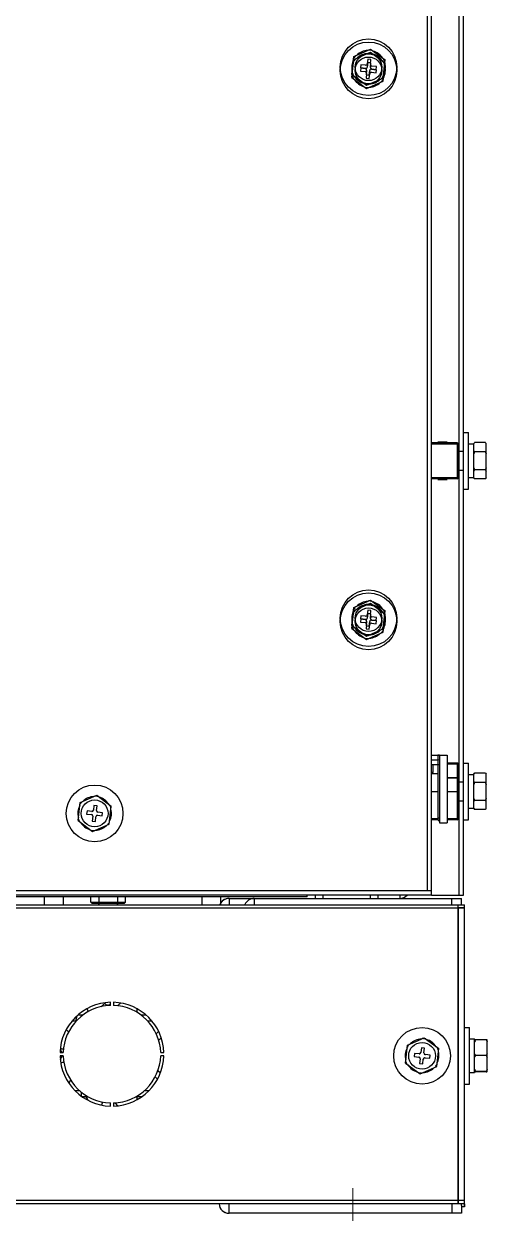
# Model space of a CAD drawing. Extents: x 59521 to 184406, y -1257 to 56672.
# Drawn here: x 90031 to 90178.2, y 13804.5 to 14182.3 of the extents above; entities that cross this region are included whole.
import ezdxf

# ---------------------------------------------------------------- set-up
doc = ezdxf.new("R2010")
doc.units = 0
doc.header["$MEASUREMENT"] = 0
doc.linetypes.add('CENTER', pattern=[50.799999713897705, 31.75, -6.349999904632568, 6.349999904632568, -6.349999904632568])
doc.layers.get('0').update_dxf_attribs({"linetype": 'CONTINUOUS'})
for name, color, linetype in [('2401-01144-S-M6-16HWM_0', 7, 'CONTINUOUS'), ('2403-00027_S-M6-0_0', 7, 'CONTINUOUS'), ('4212-73674_0', 7, 'CONTINUOUS'), ('4212-KH003_041_0', 7, 'CONTINUOUS'), ('4212-KH010_041_0', 7, 'CONTINUOUS'), ('4212-L0877_0', 7, 'CONTINUOUS'), ('4215-12269_10_0', 7, 'CONTINUOUS'), ('4215-12269_7_0', 7, 'CONTINUOUS'), ('4215-19365_1_0', 7, 'CONTINUOUS'), ('4215-19366_0', 7, 'CONTINUOUS'), ('4215-19371_3_0', 7, 'CONTINUOUS'), ('4215-19373_0', 7, 'CONTINUOUS'), ('4215-19374_0', 7, 'CONTINUOUS'), ('4215-19404_1_0', 7, 'CONTINUOUS'), ('4215-19407_1_0', 7, 'CONTINUOUS'), ('CORNER_FITTING-2_041_0', 7, 'CONTINUOUS')]:
    doc.layers.add(name, color=color, linetype=linetype)
doc.layers.add('3中心线层', color=1, linetype='CENTER', lineweight=18)

# ---------------------------------------------------------------- blocks, each defined once
blk = doc.blocks.new('A$C5A9F4CD4')
at = {"layer": '2401-01144-S-M6-16HWM_0', "color": 87, "linetype": 'Continuous'}
for p, q in [((706.408869983512, 361.6896192413869), (707.0535532287031, 367.4270155887871)), ((707.0535532287031, 367.4270155887871), (712.3446258397016, 369.7374016947879)), ((707.0535532287031, 366.427015588788), (712.3446258397016, 368.7374016946878)), ((711.4822255295003, 366.540202048388), (711.314731909195, 365.0495827517871)), ((712.4759717271954, 366.4285396347886), (711.4822255295003, 366.540202048388)), ((712.3446258397016, 369.7374016947879), (716.9910152053926, 366.3103914532867)), ((712.3446258397016, 368.7374016946878), (716.9910152055018, 365.3103914532876)), ((706.4088699835993, 360.6896192413888), (707.0535532287031, 366.427015588788)), ((709.2714083069877, 364.7760344800872), (709.1597458934993, 363.7822882823884)), ((709.1597458934993, 363.7822882823884), (710.6503651899984, 363.6147946620868)), ((709.2714083071041, 363.7760344800881), (709.1597458936012, 362.7822882823884)), ((709.1597458936012, 362.7822882823884), (710.6503651901003, 362.6147946620877)), ((710.7620276034868, 364.6085408597874), (709.2714083069877, 364.7760344800872)), ((710.7620276036032, 363.6085408597883), (709.2714083071041, 363.7760344800881)), ((711.0914070821018, 363.0620903564877), (710.9239134617092, 361.5714710599887)), ((711.4822255296021, 365.5402020482879), (711.3147319093041, 364.0495827517889)), ((712.4759717273046, 365.4285396347877), (711.4822255296021, 365.5402020482879)), ((711.9176596594043, 361.4598086463875), (712.0851532797096, 362.9504279428866)), ((712.3084781068028, 364.9379203382878), (712.4759717271954, 366.4285396347886)), ((712.3084781069047, 363.9379203382878), (712.4759717273046, 365.4285396347877)), ((712.6378575853887, 363.3914698349881), (714.1284768818878, 363.2239762146883)), ((714.2401392954052, 364.217722412387), (712.7495199989062, 364.3852160326869)), ((714.2401392954998, 363.2177224122879), (712.7495199990008, 363.3852160326887)), ((714.1284768818878, 363.2239762146883), (714.2401392954052, 364.217722412387)), ((714.1284768820042, 362.2239762146883), (714.2401392954998, 363.2177224122879)), ((716.3463319602015, 360.5729951059884), (716.9910152053926, 366.3103914532867)), ((716.3463319603034, 359.5729951059884), (716.9910152055018, 365.3103914532876)), ((706.408869983512, 361.6896192413869), (711.0552593492903, 358.2626089999876)), ((706.4088699835993, 360.6896192413888), (711.0552593493048, 357.2626089999885)), ((711.0914070822037, 362.0620903564886), (710.9239134618037, 360.5714710599887)), ((710.9239134617092, 361.5714710599887), (711.9176596594043, 361.4598086463875)), ((710.9239134618037, 360.5714710599887), (711.9176596595062, 360.4598086463884)), ((711.0552593492903, 358.2626089999876), (716.3463319602015, 360.5729951059884)), ((711.0552593493048, 357.2626089999885), (716.3463319603034, 359.5729951059884)), ((711.9176596595062, 360.4598086463884), (712.0851532798042, 361.9504279428884)), ((712.6378575854033, 362.3914698349881), (714.1284768820042, 362.2239762146883)), ((741.899942594493, 248.0000053473877), (743.4999425944989, 248.0000053473877)), ((741.899942594493, 230.0000053481881), (741.899942594493, 248.0000053465874)), ((741.8999425945003, 248.0000053473877), (743.4999425944989, 248.0000053473877)), ((743.4999425944989, 230.0000053481881), (743.4999425944989, 248.0000053465874)), ((743.4999425944989, 230.0000053481881), (743.4999425944989, 248.0000053464883)), ((740.1999425945105, 242.0000053473877), (741.899942594493, 242.0000053473877)), ((743.4999425944989, 244.3500053473881), (745.0999425945047, 244.3500053473881)), ((743.4999425944989, 244.3500053473881), (745.0999425945047, 244.3500053473881)), ((745.0999425945047, 244.4735080392866), (745.3707163401996, 244.7442817849887)), ((745.0999425945047, 244.4735080392884), (745.3707163403014, 244.7442817849878)), ((745.0999425945047, 233.5265026554871), (745.0999425945047, 244.4735080392866)), ((745.0999425945047, 233.5265026554889), (745.0999425945047, 244.4735080391883)), ((748.7999425944872, 244.7732803612862), (745.399942594493, 244.7732803612862)), ((748.7999425945018, 244.773280361188), (745.3999425945003, 244.773280361188)), ((748.7999425944872, 241.8422389057878), (745.399942594493, 241.8422389057878)), ((748.7999425945018, 241.8422389057878), (745.3999425945003, 241.8422389057878)), ((748.8291688486934, 244.7442817849887), (749.0999425945047, 244.4735080392866)), ((748.8291688488025, 244.7442817849878), (749.0999425945047, 244.4735080392884)), ((749.0999425945047, 233.5265026554871), (749.0999425945047, 244.4735080392866)), ((749.0999425945047, 233.5265026554889), (749.0999425945047, 244.4735080391883)), ((740.1999425945105, 236.0000053473877), (741.899942594493, 236.0000053473877)), ((748.7999425944872, 236.0689638919876), (745.399942594493, 236.0689638919876)), ((748.7999425945018, 236.0689638919876), (745.3999425945003, 236.0689638919876)), ((743.4999425944989, 233.6500053473874), (745.0999425945047, 233.6500053473874)), ((743.4999425944989, 233.6500053473883), (745.0999425945047, 233.6500053473883)), ((745.0999425945047, 233.5265026554871), (745.399942594493, 233.2267303334875)), ((745.0999425945047, 233.5265026554889), (745.3999425945003, 233.2267303334884)), ((748.7999425944872, 233.2267303334875), (745.399942594493, 233.2267303334875)), ((748.7999425945018, 233.2267303334884), (745.3999425945003, 233.2267303334884)), ((749.0999425945047, 233.5265026554871), (748.7999425944872, 233.2267303334875)), ((749.0999425945047, 233.5265026554889), (748.7999425945018, 233.2267303334884)), ((741.899942594493, 230.0000053473877), (743.4999425944989, 230.0000053473877)), ((741.8999425945003, 230.0000053473877), (743.4999425944989, 230.0000053473877)), ((707.0535532287031, 192.4270155887871), (712.3446258395852, 194.7374016946878)), ((707.0535532287031, 191.427015588788), (712.3446258397016, 193.7374016946878)), ((712.3446258395852, 194.7374016946878), (716.9910152053926, 191.3103914532867)), ((712.3446258397016, 193.7374016946878), (716.9910152055018, 190.3103914532876)), ((706.408869983512, 186.6896192413869), (707.0535532287031, 192.4270155887871)), ((706.4088699835993, 185.6896192413888), (707.0535532287031, 191.427015588788)), ((709.2714083069877, 189.7760344800872), (709.1597458934993, 188.7822882823884)), ((710.7620276034868, 189.6085408597874), (709.2714083069877, 189.7760344800872)), ((711.4822255295003, 191.540202048388), (711.314731909195, 190.0495827517871)), ((711.4822255296021, 190.5402020482879), (711.3147319093041, 189.0495827517889)), ((712.4759717271954, 191.4285396347886), (711.4822255295003, 191.540202048388)), ((712.4759717272027, 190.4285396347877), (711.4822255296021, 190.5402020482879)), ((712.3084781068028, 189.9379203382878), (712.4759717271954, 191.4285396347886)), ((712.3084781069047, 188.9379203382878), (712.4759717272027, 190.4285396347877)), ((714.2401392954052, 189.217722412387), (712.7495199989062, 189.3852160326869)), ((714.1284768818878, 188.2239762146883), (714.2401392954052, 189.217722412387)), ((716.3463319602015, 185.5729951059884), (716.9910152053926, 191.3103914532867)), ((716.3463319603034, 184.5729951059884), (716.9910152055018, 190.3103914532876)), ((706.408869983512, 186.6896192413869), (711.0552593492903, 183.2626089999876)), ((706.4088699835993, 185.6896192413888), (711.0552593493048, 182.2626089999885)), ((709.1597458934993, 188.7822882823884), (710.6503651899984, 188.6147946620868)), ((709.2714083071041, 188.7760344800881), (709.1597458936012, 187.7822882823884)), ((709.1597458936012, 187.7822882823884), (710.6503651901003, 187.6147946620877)), ((710.7620276036032, 188.6085408597883), (709.2714083071041, 188.7760344800881)), ((711.0914070821018, 188.0620903564877), (710.9239134617092, 186.5714710599887)), ((711.0914070822037, 187.0620903564886), (710.9239134618037, 185.5714710599887)), ((710.9239134617092, 186.5714710599887), (711.9176596594043, 186.4598086463875)), ((710.9239134618037, 185.5714710599887), (711.9176596595062, 185.4598086463884)), ((711.0552593492903, 183.2626089999876), (716.3463319602015, 185.5729951059884)), ((711.9176596594043, 186.4598086463875), (712.0851532797096, 187.9504279428866)), ((711.9176596595062, 185.4598086463884), (712.0851532798042, 186.9504279428884)), ((712.6378575853887, 188.3914698349881), (714.1284768818878, 188.2239762146883)), ((712.6378575854033, 187.3914698349881), (714.1284768820042, 187.2239762146883)), ((714.2401392954998, 188.2177224122879), (712.7495199990008, 188.3852160326887)), ((714.1284768820042, 187.2239762146883), (714.2401392954998, 188.2177224122879)), ((711.0552593493048, 182.2626089999885), (716.3463319603034, 184.5729951059884)), ((741.899942594493, 143.0000053473877), (743.4999425944989, 143.0000053473877)), ((741.899942594493, 125.0000053481881), (741.899942594493, 143.0000053465874)), ((741.8999425945003, 143.0000053473877), (743.4999425944989, 143.0000053473877)), ((743.4999425944989, 125.0000053481881), (743.4999425944989, 143.0000053465874)), ((743.4999425944989, 125.0000053481881), (743.4999425944989, 143.0000053464883)), ((740.1999425945105, 137.0000053473877), (741.8999425944057, 137.0000053473877)), ((743.4999425944989, 139.3500053473881), (745.0999425945047, 139.3500053473881)), ((743.4999425944989, 139.3500053473881), (745.0999425945047, 139.3500053473881)), ((745.0999425945047, 139.4735080392866), (745.3707163401996, 139.7442817849887)), ((745.0999425945047, 139.4735080392884), (745.3707163403014, 139.7442817849878)), ((745.0999425945047, 128.5265026554871), (745.0999425945047, 139.4735080392866)), ((745.0999425945047, 128.5265026554889), (745.0999425945047, 139.4735080391883)), ((748.7999425944872, 139.7732803612862), (745.399942594493, 139.7732803612862)), ((748.7999425945018, 139.773280361188), (745.3999425945003, 139.773280361188)), ((748.7999425944872, 136.8422389058878), (745.399942594493, 136.8422389058878)), ((748.7999425945018, 136.8422389057878), (745.3999425945003, 136.8422389057878)), ((748.8291688486934, 139.7442817849887), (749.0999425945047, 139.4735080392866)), ((748.8291688488025, 139.7442817849878), (749.0999425945047, 139.4735080392884)), ((749.0999425945047, 128.5265026554871), (749.0999425945047, 139.4735080392866)), ((749.0999425945047, 128.5265026554889), (749.0999425945047, 139.4735080391883)), ((620.0535532287031, 130.4270155887871), (625.3446258397016, 132.7374016947879)), ((620.0535532287031, 130.427015588788), (625.3446258397016, 132.7374016946878)), ((625.3446258397016, 132.7374016947879), (629.9910152053926, 129.3103914532867)), ((625.3446258397016, 132.7374016946878), (629.9910152055018, 129.3103914532876)), ((619.408869983512, 124.689619241487), (620.0535532287031, 130.4270155887871)), ((619.4088699835047, 124.6896192413888), (620.0535532287031, 130.427015588788)), ((624.4822255295003, 129.540202048388), (624.314731909195, 128.0495827517871)), ((624.4822255296021, 129.5402020482879), (624.3147319092022, 128.0495827517889)), ((625.4759717271954, 129.4285396347886), (624.4822255295003, 129.540202048388)), ((625.4759717273046, 129.4285396347877), (624.4822255296021, 129.5402020482879)), ((625.3084781068028, 127.9379203382878), (625.4759717271954, 129.4285396347886)), ((625.3084781069047, 127.9379203382878), (625.4759717273046, 129.4285396347877)), ((629.3463319602015, 123.5729951059884), (629.9910152053926, 129.3103914532867)), ((629.3463319603034, 123.5729951059884), (629.9910152055018, 129.3103914532876)), ((740.1999425945105, 131.0000053473877), (741.8999425944057, 131.0000053473877)), ((743.4999425944989, 128.6500053473874), (745.0999425945047, 128.6500053473874)), ((743.4999425944989, 128.6500053473883), (745.0999425945047, 128.6500053473883)), ((745.0999425945047, 128.5265026554871), (745.399942594493, 128.2267303334875)), ((745.0999425945047, 128.5265026554889), (745.3999425945003, 128.2267303334884)), ((748.7999425944872, 131.0689638919876), (745.399942594493, 131.0689638919876)), ((748.7999425945018, 131.0689638919876), (745.3999425945003, 131.0689638919876)), ((749.0999425945047, 128.5265026554871), (748.7999425944872, 128.2267303334875)), ((749.0999425945047, 128.5265026554889), (748.7999425945018, 128.2267303334884)), ((619.408869983512, 124.689619241487), (624.0552593492903, 121.2626089999876)), ((619.4088699835047, 124.6896192413888), (624.0552593493048, 121.2626089999885)), ((622.2714083069877, 127.7760344800872), (622.1597458934993, 126.7822882823884)), ((622.2714083071041, 127.7760344800881), (622.1597458936012, 126.7822882823884)), ((622.1597458934993, 126.7822882823884), (623.6503651899984, 126.6147946620868)), ((622.1597458936012, 126.7822882823884), (623.6503651901003, 126.6147946620877)), ((623.7620276034868, 127.6085408597874), (622.2714083069877, 127.7760344800872)), ((623.7620276036032, 127.6085408597883), (622.2714083071041, 127.7760344800881)), ((624.0914070821018, 126.0620903564877), (623.9239134617092, 124.5714710599887)), ((624.0914070822037, 126.0620903564886), (623.9239134618037, 124.5714710599887)), ((624.9176596594043, 124.4598086463875), (625.0851532797096, 125.9504279428866)), ((624.9176596595062, 124.4598086463884), (625.0851532798042, 125.9504279428884)), ((625.6378575853887, 126.3914698349881), (627.1284768818878, 126.2239762146883)), ((625.6378575854033, 126.3914698349881), (627.1284768820042, 126.2239762146883)), ((627.2401392954052, 127.217722412387), (625.7495199989062, 127.3852160326869)), ((627.2401392954998, 127.2177224122879), (625.7495199990008, 127.3852160326887)), ((627.1284768818878, 126.2239762146883), (627.2401392954052, 127.217722412387)), ((627.1284768820042, 126.2239762146883), (627.2401392954998, 127.2177224122879)), ((741.899942594493, 125.0000053473877), (743.4999425944989, 125.0000053473877)), ((741.8999425945003, 125.0000053473877), (743.4999425944989, 125.0000053473877)), ((748.7999425944872, 128.2267303334875), (745.399942594493, 128.2267303334875)), ((748.7999425945018, 128.2267303334884), (745.3999425945003, 128.2267303334884)), ((623.9239134617092, 124.5714710599887), (624.9176596594043, 124.4598086463875)), ((623.9239134618037, 124.5714710599887), (624.9176596595062, 124.4598086463884)), ((624.0552593492903, 121.2626089999876), (629.3463319602015, 123.5729951059884)), ((624.0552593493048, 121.2626089999885), (629.3463319603034, 123.5729951059884)), ((608.6999425945105, 100.5000053473877), (608.6999425945105, 98.00000534738774)), ((614.6999425945105, 100.5000053473877), (614.6999425945105, 98.00000534738774)), ((625.9999425944989, 100.5000053473877), (625.9999425944989, 98.00000534738774)), ((625.9999425944989, 98.00000534738774), (625.9999425944989, 98.50000534738774)), ((631.9999425944989, 100.5000053473877), (631.9999425944989, 98.00000534738774)), ((631.9999425944989, 98.00000534738774), (631.9999425944989, 98.50000534738774)), ((658.6999425945105, 100.5000053473877), (658.6999425945105, 98.00000534738774)), ((664.6999425945105, 100.5000053473877), (664.6999425945105, 98.00000534738774)), ((742.1999425945105, 59.00000534738774), (743.7999425944872, 59.00000534738774)), ((742.1999425945032, 59.00000534738774), (743.7999425945018, 59.00000534738774)), ((743.7999425944872, 41.00000534768787), (743.7999425944872, 59.00000534708761)), ((743.7999425945018, 41.00000534758874), (743.7999425945018, 59.00000534708761)), ((723.408869983512, 47.68961924148698), (724.0535532287031, 53.42701558878707)), ((723.4088699835047, 47.68961924138875), (724.053553228805, 53.42701558878798)), ((724.0535532287031, 53.42701558878707), (729.3446258397016, 55.73740169468783)), ((724.053553228805, 53.42701558878798), (729.3446258398035, 55.73740169468783)), ((729.3446258397016, 55.73740169468783), (733.9910152053926, 52.31039145328668)), ((729.3446258398035, 55.73740169468783), (733.9910152055018, 52.31039145328759)), ((743.7999425944872, 55.35000534738811), (745.399942594493, 55.35000534738811)), ((743.7999425945018, 55.35000534738811), (745.3999425945003, 55.35000534738811)), ((745.399942594493, 44.65000534978844), (745.399942594493, 55.35000534498886)), ((745.3999425945003, 44.65000534968749), (745.3999425945003, 55.35000534498795)), ((749.0999425945047, 55.05050561318694), (745.6999425945105, 55.05050561318694)), ((749.0999425945047, 55.05050561318785), (745.6999425945032, 55.05050561318785)), ((749.399942594493, 44.96122820698747), (749.399942594493, 55.03878248778801)), ((749.3999425945003, 44.96122820698747), (749.3999425945003, 55.03878248768797)), ((726.2714083069877, 50.77603448008722), (726.1597458934993, 49.78228828238844)), ((726.2714083071041, 50.77603448008813), (726.1597458936012, 49.78228828238844)), ((726.1597458934993, 49.78228828238844), (727.6503651899984, 49.61479466208675)), ((726.1597458936012, 49.78228828238844), (727.6503651901003, 49.61479466208766)), ((727.7620276034868, 50.60854085978735), (726.2714083069877, 50.77603448008722)), ((727.7620276036032, 50.60854085978826), (726.2714083071041, 50.77603448008813)), ((728.4822255295003, 52.54020204838798), (728.314731909195, 51.04958275178706)), ((728.4822255296021, 52.54020204828794), (728.3147319093041, 51.04958275178888)), ((729.4759717271954, 52.42853963478865), (728.4822255295003, 52.54020204838798)), ((729.4759717273046, 52.42853963478774), (728.4822255296021, 52.54020204828794)), ((729.3084781068028, 50.93792033828777), (729.4759717271954, 52.42853963478865)), ((729.3084781069047, 50.93792033828777), (729.4759717273046, 52.42853963478774)), ((729.6378575853887, 49.39146983498813), (731.1284768818878, 49.22397621468826)), ((729.6378575854033, 49.39146983498813), (731.1284768820042, 49.22397621468826)), ((731.2401392954052, 50.21772241238705), (729.7495199989062, 50.38521603268691)), ((731.2401392954998, 50.21772241228791), (729.7495199990008, 50.38521603268873)), ((731.1284768818878, 49.22397621468826), (731.2401392954052, 50.21772241238705)), ((731.1284768820042, 49.22397621468826), (731.2401392954998, 50.21772241228791)), ((733.3463319602015, 46.57299510598841), (733.9910152053926, 52.31039145328668)), ((733.3463319603034, 46.57299510598841), (733.9910152055018, 52.31039145328759)), ((749.0999425945047, 50.10258437198809), (745.6999425945105, 50.10258437198809)), ((749.0999425945047, 50.10258437198809), (745.6999425945032, 50.10258437198809)), ((723.408869983512, 47.68961924148698), (728.055259349203, 44.26260899998761)), ((723.4088699835047, 47.68961924138875), (728.0552593493048, 44.26260899998852)), ((728.0914070821018, 49.06209035648772), (727.9239134617092, 47.57147105998865)), ((728.0914070822037, 49.06209035648862), (727.9239134618037, 47.57147105998865)), ((727.9239134617092, 47.57147105998865), (728.9176596594043, 47.4598086463875)), ((727.9239134618037, 47.57147105998865), (728.9176596595062, 47.45980864638841)), ((728.055259349203, 44.26260899998761), (733.3463319602015, 46.57299510598841)), ((728.0552593493048, 44.26260899998852), (733.3463319603034, 46.57299510598841)), ((728.9176596594043, 47.4598086463875), (729.0851532797096, 48.95042794288656)), ((728.9176596595062, 47.45980864638841), (729.0851532798042, 48.95042794288838)), ((743.7999425944872, 44.65000534738738), (745.399942594493, 44.65000534738738)), ((743.7999425945018, 44.65000534738829), (745.3999425945003, 44.65000534738829)), ((749.0999425945047, 45.05208410618889), (745.6999425945105, 45.05208410618889)), ((749.0999425945047, 45.05208410618798), (745.6999425945032, 45.05208410618798)), ((749.0999425945047, 44.94950508158672), (745.6999425945105, 44.94950508158672)), ((749.0999425945047, 44.94950508158854), (745.6999425945032, 44.94950508158854)), ((742.1999425945105, 41.00000534738774), (743.7999425944872, 41.00000534738774)), ((742.1999425945032, 41.00000534738774), (743.7999425945018, 41.00000534738774))]:
    blk.add_line(p, q, dxfattribs=at)
for centre, radius in [((711.6999425945105, 364.0000053473877), 9), ((711.6999425945032, 363.0000053473877), 9), ((711.6999425945105, 364.0000053473877), 4.25), ((711.6999425945032, 363.0000053473877), 4.25), ((711.6999425945105, 189.0000053473877), 9), ((711.6999425945032, 188.0000053473877), 9), ((711.6999425945105, 189.0000053473877), 4.25), ((711.6999425945032, 188.0000053473877), 4.25), ((624.6999425945105, 127.0000053473877), 9), ((624.6999425945032, 127.0000053473877), 9), ((624.6999425945105, 127.0000053473877), 4.25), ((624.6999425945032, 127.0000053473877), 4.25), ((728.6999425945105, 50.00000534738774), 9), ((728.6999425945032, 50.00000534738774), 9), ((728.6999425945105, 50.00000534738774), 4.25), ((728.6999425945032, 50.00000534738774), 4.25)]:
    blk.add_circle(centre, radius, dxfattribs=at)
for centre, radius, start, end in [((711.6999425945105, 364.0000053473877), 5.4735026919, 137.5963976983932, 149.581291689492), ((711.6999425945032, 363.0000053473877), 5.4735026919, 137.5963976983451, 149.581291689537), ((711.6999425945105, 364.0000053473877), 5.35, 92.74915102881671, 134.4285383586357), ((711.6999425945032, 363.0000053473877), 5.35, 92.74915102881671, 134.4285383585536), ((711.6999425945105, 364.0000053473877), 5.4735026919, 77.5963976982865, 89.58129168902244), ((711.6999425945032, 363.0000053473877), 5.4735026919, 77.5963976982865, 89.58129168943931), ((711.6999425945105, 364.0000053473877), 5.35, 32.74915102883042, 74.42853835867903), ((711.6999425945032, 363.0000053473877), 5.35, 32.74915102887424, 74.42853835867903), ((711.6999425945105, 364.0000053473877), 5.4735026919, 17.59639769824892, 29.58129168966133), ((711.6999425945105, 364.0000053473877), 5.35, 152.7491510288878, 194.4285383586766), ((711.6999425945032, 363.0000053473877), 5.35, 152.7491510289805, 194.4285383587775), ((710.5945339832106, 363.1179215632883), 0.5, 353.5888446938077, 83.58884469389967), ((710.8178588103037, 365.1054139585876), 0.5, 263.5888446938997, 353.5888446939114), ((710.8178588104056, 364.1054139585876), 0.5, 263.5888446938997, 353.5888446939114), ((712.5820263786009, 362.8945967361879), 0.5, 83.58884469389967, 173.5888446939113), ((712.805351205694, 364.8820891314872), 0.5, 173.5888446938077, 263.5888446938997), ((712.8053512058032, 363.8820891314881), 0.5, 173.5888446939113, 263.5888446938997), ((711.6999425945105, 364.0000053473877), 5.35, 332.7491510288879, 14.4285383586766), ((711.6999425945032, 363.0000053473877), 5.35, 332.7491510289805, 14.42853835877754), ((711.6999425945032, 363.0000053473877), 5.4735026919, 17.59639769829859, 29.58129168927427), ((711.6999425945105, 364.0000053473877), 5.4735026919, 197.5963976982489, 209.5812916896613), ((711.6999425945032, 363.0000053473877), 5.4735026919, 197.5963976982986, 209.5812916892743), ((711.6999425945105, 364.0000053473877), 5.35, 212.7491510288304, 254.428538358679), ((711.6999425945032, 363.0000053473877), 5.35, 212.7491510288742, 254.428538358679), ((710.5945339832979, 362.1179215631873), 0.5, 353.5888446939114, 83.58884469389967), ((711.6999425945105, 364.0000053473877), 5.35, 272.7491510288167, 314.4285383586357), ((711.6999425945032, 363.0000053473877), 5.35, 272.7491510288167, 314.4285383585536), ((712.5820263787027, 361.8945967360878), 0.5, 83.58884469389967, 173.5888446939113), ((711.6999425945105, 364.0000053473877), 5.4735026919, 317.5963976983932, 329.581291689492), ((711.6999425945032, 363.0000053473877), 5.4735026919, 317.596397698345, 329.581291689537), ((711.6999425945105, 364.0000053473877), 5.4735026919, 257.5963976982865, 269.5812916890225), ((711.6999425945032, 363.0000053473877), 5.4735026919, 257.5963976982865, 269.5812916894393), ((747.9145888637868, 242.1825229650867), 3.6070496649, 140.8635779750155, 141.2897128257561), ((747.9145889533975, 242.1825228926882), 3.6070497801, 140.8635779822347, 141.2897128195162), ((749.2362791578053, 240.9947285197877), 5.384694257400001, 135.434774215628, 135.8755714401498), ((749.2362792510976, 240.9947284286882), 5.3846943877, 135.434774221709, 135.8755714349566), ((744.9636060310877, 240.9947285197877), 5.384694257400001, 44.12442855985022, 44.56522578437205), ((744.9636058645992, 240.9947283566889), 5.384694490599999, 44.12442857112534, 44.56522577596995), ((746.2852963251935, 242.1825229650867), 3.6070496649, 38.71028717424392, 39.13642202498451), ((746.2852962353063, 242.1825228925882), 3.6070497804, 38.71028717777375, 39.13642201505565), ((711.6999425945105, 189.0000053473877), 5.4735026919, 137.5963976983932, 149.581291689492), ((711.6999425945105, 189.0000053473877), 5.35, 92.74915102881671, 134.4285383586357), ((711.6999425945032, 188.0000053473877), 5.35, 92.74915102881671, 134.4285383585536), ((711.6999425945105, 189.0000053473877), 5.4735026919, 77.5963976982865, 89.58129168902244), ((711.6999425945032, 188.0000053473877), 5.4735026919, 77.5963976982865, 89.58129168943931), ((711.6999425945105, 189.0000053473877), 5.35, 32.74915102883042, 74.42853835867903), ((711.6999425945032, 188.0000053473877), 5.35, 32.74915102887424, 74.42853835867903), ((711.6999425945105, 189.0000053473877), 5.35, 152.7491510288878, 194.4285383586766), ((711.6999425945032, 188.0000053473877), 5.35, 152.7491510289805, 194.4285383587775), ((711.6999425945032, 188.0000053473877), 5.4735026919, 137.5963976983451, 149.581291689537), ((710.8178588103037, 190.1054139585876), 0.5, 263.5888446938997, 353.5888446939114), ((710.8178588104056, 189.1054139585876), 0.5, 263.5888446938997, 353.5888446939114), ((712.805351205694, 189.8820891314872), 0.5, 173.5888446938077, 263.5888446938997), ((712.8053512058032, 188.8820891314881), 0.5, 173.5888446939113, 263.5888446938997), ((711.6999425945105, 189.0000053473877), 5.35, 332.7491510288879, 14.4285383586766), ((711.6999425945032, 188.0000053473877), 5.35, 332.7491510289805, 14.42853835877754), ((711.6999425945105, 189.0000053473877), 5.4735026919, 17.59639769824892, 29.58129168966133), ((711.6999425945032, 188.0000053473877), 5.4735026919, 17.59639769829859, 29.58129168927427), ((711.6999425945105, 189.0000053473877), 5.4735026919, 197.5963976982489, 209.5812916896613), ((711.6999425945032, 188.0000053473877), 5.4735026919, 197.5963976982986, 209.5812916892743), ((711.6999425945105, 189.0000053473877), 5.35, 212.7491510288304, 254.428538358679), ((710.5945339832106, 188.1179215632883), 0.5, 353.5888446938077, 83.58884469389967), ((710.5945339832979, 187.1179215631873), 0.5, 353.5888446939114, 83.58884469389967), ((711.6999425945105, 189.0000053473877), 5.35, 272.7491510288167, 314.4285383586357), ((712.5820263786009, 187.8945967361879), 0.5, 83.58884469389967, 173.5888446939113), ((712.5820263787027, 186.8945967360878), 0.5, 83.58884469389967, 173.5888446939113), ((711.6999425945105, 189.0000053473877), 5.4735026919, 317.5963976983932, 329.581291689492), ((711.6999425945032, 188.0000053473877), 5.4735026919, 317.596397698345, 329.581291689537), ((711.6999425945032, 188.0000053473877), 5.35, 212.7491510288742, 254.428538358679), ((711.6999425945105, 189.0000053473877), 5.4735026919, 257.5963976982865, 269.5812916890225), ((711.6999425945032, 188.0000053473877), 5.4735026919, 257.5963976982865, 269.5812916894393), ((711.6999425945032, 188.0000053473877), 5.35, 272.7491510288167, 314.4285383585536), ((747.914588759304, 137.1825230494878), 3.6070495306, 140.8635779670886, 141.2897128336523), ((747.9145887313061, 137.1825230716886), 3.6070494948, 140.8635779597886, 141.2897128308203), ((749.2362791578053, 135.9947285197877), 5.384694257400001, 135.434774215628, 135.8755714401498), ((749.236279287099, 135.9947283936881), 5.384694437899999, 135.434774224731, 135.8755714342549), ((744.963605989702, 135.9947284791879), 5.3846943154, 44.12442856374285, 44.5652257834855), ((744.9636059379991, 135.9947284286882), 5.3846943877, 44.12442856504341, 44.56522577829099), ((746.285296410002, 137.1825230332879), 3.6070495561, 38.71028717063637, 39.13642203440773), ((746.2852963277037, 137.1825229669876), 3.6070496618, 38.7102871743964, 39.13642202561141), ((624.6999425945105, 127.0000053473877), 5.35, 92.74915102881671, 134.4285383586357), ((624.6999425945032, 127.0000053473877), 5.35, 92.74915102881671, 134.4285383585536), ((624.6999425945105, 127.0000053473877), 5.4735026919, 77.5963976982865, 89.58129168902244), ((624.6999425945032, 127.0000053473877), 5.4735026919, 77.5963976982865, 89.58129168943931), ((624.6999425945105, 127.0000053473877), 5.35, 152.7491510288878, 194.4285383586766), ((624.6999425945032, 127.0000053473877), 5.35, 152.7491510289805, 194.4285383587775), ((624.6999425945105, 127.0000053473877), 5.4735026919, 137.5963976983932, 149.581291689492), ((624.6999425945032, 127.0000053473877), 5.4735026919, 137.5963976983451, 149.581291689537), ((624.6999425945105, 127.0000053473877), 5.35, 32.74915102883042, 74.42853835867903), ((624.6999425945032, 127.0000053473877), 5.35, 32.74915102887424, 74.42853835867903), ((624.6999425945105, 127.0000053473877), 5.4735026919, 17.59639769824892, 29.58129168966133), ((624.6999425945032, 127.0000053473877), 5.4735026919, 17.59639769829859, 29.58129168927427), ((624.6999425945105, 127.0000053473877), 5.4735026919, 197.5963976982489, 209.5812916896613), ((624.6999425945032, 127.0000053473877), 5.4735026919, 197.5963976982986, 209.5812916892743), ((623.5945339832106, 126.1179215632883), 0.5, 353.5888446939114, 83.58884469389967), ((623.5945339832979, 126.1179215631873), 0.5, 353.5888446939114, 83.58884469389967), ((623.8178588103037, 128.1054139585876), 0.5, 263.5888446938997, 353.5888446938077), ((623.8178588104056, 128.1054139585876), 0.5, 263.5888446938997, 353.5888446939114), ((625.5820263786009, 125.8945967361879), 0.5, 83.58884469389967, 173.5888446938077), ((625.5820263787027, 125.8945967360878), 0.5, 83.58884469389967, 173.5888446939113), ((625.805351205694, 127.8820891314872), 0.5, 173.5888446939113, 263.5888446938997), ((625.8053512058032, 127.8820891314881), 0.5, 173.5888446939113, 263.5888446938997), ((624.6999425945105, 127.0000053473877), 5.35, 332.7491510288879, 14.4285383586766), ((624.6999425945032, 127.0000053473877), 5.35, 332.7491510289805, 14.42853835877754), ((624.6999425945105, 127.0000053473877), 5.35, 212.7491510288304, 254.428538358679), ((624.6999425945032, 127.0000053473877), 5.35, 212.7491510288742, 254.428538358679), ((624.6999425945105, 127.0000053473877), 5.4735026919, 257.5963976982865, 269.5812916890225), ((624.6999425945032, 127.0000053473877), 5.4735026919, 257.5963976982865, 269.5812916894393), ((624.6999425945105, 127.0000053473877), 5.35, 272.7491510288167, 314.4285383586357), ((624.6999425945032, 127.0000053473877), 5.35, 272.7491510288167, 314.4285383585536), ((624.6999425945105, 127.0000053473877), 5.4735026919, 317.5963976983932, 329.581291689492), ((624.6999425945032, 127.0000053473877), 5.4735026919, 317.596397698345, 329.581291689537), ((728.6999425945105, 50.00000534738774), 5.4735026919, 137.5963976983932, 149.581291689492), ((728.6999425945032, 50.00000534738774), 5.4735026919, 137.5963976983451, 149.5812916891462), ((728.6999425945105, 50.00000534738774), 5.35, 92.74915102881671, 134.4285383586357), ((728.6999425945032, 50.00000534738774), 5.35, 92.74915102881671, 134.4285383585171), ((728.6999425945105, 50.00000534738774), 5.4735026919, 77.5963976982865, 89.58129168902244), ((728.6999425945032, 50.00000534738774), 5.4735026919, 77.5963976982865, 89.58129168943931), ((728.6999425945105, 50.00000534738774), 5.35, 32.74915102878659, 74.42853835867903), ((728.6999425945032, 50.00000534738774), 5.35, 32.74915102887424, 74.42853835867903), ((746.9932824193966, 18.10893526278687), 36.964203601, 92.00513021759315, 92.47049665866523), ((746.9932824178031, 18.10893530578778), 36.9642035579, 92.00513021717605, 92.4704966590823), ((747.8066027695022, 18.10893526278687), 36.964203601, 87.52950334133477, 87.99486978240688), ((747.8066027713066, 18.10893530578778), 36.9642035579, 87.52950334091771, 87.99486978282395), ((728.6999425945105, 50.00000534738774), 5.35, 152.7491510288415, 194.4285383585252), ((728.6999425945032, 50.00000534738774), 5.35, 152.7491510288878, 194.4285383586766), ((727.5945339832106, 49.11792156328829), 0.5, 353.5888446939114, 83.58884469389967), ((727.5945339832979, 49.11792156318734), 0.5, 353.5888446938077, 83.58884469389967), ((727.8178588103037, 51.10541395858763), 0.5, 263.5888446938997, 353.5888446939114), ((727.8178588104056, 51.10541395858763), 0.5, 263.5888446938997, 353.5888446936005), ((729.5820263786009, 48.89459673618785), 0.5, 83.58884469389967, 173.5888446939113), ((729.5820263787027, 48.89459673608781), 0.5, 83.58884469389967, 173.5888446936006), ((729.805351205694, 50.88208913148719), 0.5, 173.5888446939113, 263.5888446938997), ((729.8053512058032, 50.8820891314881), 0.5, 173.5888446938077, 263.5888446938997), ((728.6999425945105, 50.00000534738774), 5.35, 332.7491510288415, 14.4285383585252), ((728.6999425945032, 50.00000534738774), 5.35, 332.7491510288879, 14.4285383586766), ((728.6999425945105, 50.00000534738774), 5.4735026919, 17.59639769819925, 29.58129168966133), ((728.6999425945032, 50.00000534738774), 5.4735026919, 17.59639769819925, 29.58129168922895), ((728.6999425945105, 50.00000534738774), 5.4735026919, 197.5963976981992, 209.5812916896613), ((728.6999425945032, 50.00000534738774), 5.4735026919, 197.5963976981992, 209.5812916892289), ((728.6999425945105, 50.00000534738774), 5.35, 212.7491510287866, 254.428538358679), ((728.6999425945032, 50.00000534738774), 5.35, 212.7491510288742, 254.428538358679), ((728.6999425945105, 50.00000534738774), 5.35, 272.7491510288167, 314.4285383586357), ((728.6999425945032, 50.00000534738774), 5.35, 272.7491510288167, 314.4285383585171), ((728.6999425945105, 50.00000534738774), 5.4735026919, 317.5963976983932, 329.581291689492), ((728.6999425945032, 50.00000534738774), 5.4735026919, 317.596397698345, 329.5812916891462), ((728.6999425945105, 50.00000534738774), 5.4735026919, 257.5963976982865, 269.5812916890225), ((728.6999425945032, 50.00000534738774), 5.4735026919, 257.5963976982865, 269.5812916894393), ((746.9932824193966, 8.110513755786997), 36.964203601, 92.00513021759315, 92.47049665866523), ((746.9932824178031, 8.110513798787906), 36.9642035579, 92.00513021717605, 92.4704966590823), ((746.9932824193966, 81.89107543198679), 36.964203601, 267.5295033413348, 267.9948697824069), ((746.9932824178031, 81.89107538888857), 36.9642035579, 267.5295033409177, 267.9948697828239), ((747.8066027695022, 8.110513755786997), 36.964203601, 87.52950334133477, 87.99486978240688), ((747.8066027713066, 8.110513798787906), 36.9642035579, 87.52950334091771, 87.99486978282395), ((747.8066027695022, 81.89107543198679), 36.964203601, 272.0051302175931, 272.4704966586652), ((747.8066027713066, 81.89107538888857), 36.9642035579, 272.005130217176, 272.4704966590823)]:
    blk.add_arc(centre, radius, start, end, dxfattribs=at)
for points in [[(745.0999425945047, 242.1772095957867), (745.1936797774106, 242.0602454854879), (745.2947636953904, 241.9490315167868), (745.399942594493, 241.8422389058878)], [(745.0999425945047, 242.1772095957876), (745.1936797775052, 242.0602454854888), (745.2947636954996, 241.9490315167886), (745.3999425945003, 241.8422389057878)], [(745.399942594493, 241.8422389057878), (745.2918933540932, 241.626148946888), (745.1909941461054, 241.4062304874888), (745.0999425945047, 241.1824468338864)], [(745.3999425945003, 241.8422389057878), (745.2918933542023, 241.626148946888), (745.1909941462, 241.4062304874878), (745.0999425945047, 241.1824468338882)], [(745.3709866422869, 244.7436545014871), (745.2824545603071, 244.6523698828869), (745.1970582478971, 244.5578167915874), (745.1167976013967, 244.4591808966879)], [(745.3709866424033, 244.7436545013879), (745.2824545603071, 244.6523698827887), (745.1970582479989, 244.5578167915883), (745.1167976014985, 244.4591808966888)], [(749.0999425945047, 242.1772095957867), (749.0062054115115, 242.0602454854879), (748.9051214935025, 241.9490315167868), (748.7999425944872, 241.8422389058878)], [(749.0999425945047, 242.1772095957876), (749.0062054115988, 242.0602454854888), (748.9051214936044, 241.9490315167886), (748.7999425945018, 241.8422389057878)], [(748.7999425944872, 241.8422389057878), (748.9079918347998, 241.626148946888), (749.0088910427876, 241.4062304874888), (749.0999425945047, 241.1824468338864)], [(748.7999425945018, 241.8422389057878), (748.9079918349016, 241.626148946888), (749.008891042904, 241.4062304874878), (749.0999425945047, 241.1824468338882)], [(748.8288985466061, 244.7436545014871), (748.9174306285859, 244.6523698828869), (749.0028269409959, 244.5578167915874), (749.0830875874963, 244.4591808966879)], [(748.8288985466061, 244.7436545013879), (748.9174306287023, 244.6523698828887), (749.0028269410977, 244.5578167915883), (749.0830875876054, 244.4591808966888)], [(745.0999425945047, 236.7287559638871), (745.1909941461054, 236.5049723102866), (745.2918933540932, 236.2850538508874), (745.399942594493, 236.0689638919876)], [(745.0999425945047, 236.728755963888), (745.1909941462, 236.5049723102884), (745.2918933542023, 236.2850538508883), (745.3999425945003, 236.0689638919876)], [(745.399942594493, 236.0689638919876), (745.294916883402, 235.9655578258871), (745.193836401304, 235.8577522256883), (745.0999425945047, 235.7441425099887)], [(745.3999425945003, 236.0689638919876), (745.2949168835039, 235.965557825888), (745.1938364014059, 235.8577522256874), (745.0999425945047, 235.7441425099878)], [(749.0999425945047, 236.7287559638871), (749.0088910427876, 236.5049723102866), (748.9079918347998, 236.2850538508874), (748.7999425943999, 236.0689638919876)], [(749.0999425945047, 236.728755963888), (749.008891042904, 236.5049723102884), (748.9079918349016, 236.2850538508883), (748.7999425945018, 236.0689638919876)], [(748.7999425944872, 236.0689638919876), (748.9049683054909, 235.9655578258871), (749.006048787589, 235.8577522256883), (749.0999425945047, 235.7441425099887)], [(748.7999425945018, 236.0689638919876), (748.9049683055055, 235.965557825888), (749.0060487877054, 235.8577522256874), (749.0999425945047, 235.7441425099878)], [(745.0999425945047, 233.5515517154881), (745.1851027694938, 233.4485095276877), (745.2761911425041, 233.3502537376871), (745.3707162828068, 233.2557288956878)], [(745.0999425945047, 233.551551715489), (745.185102769603, 233.4485095275886), (745.276191142606, 233.350253737688), (745.3707162828068, 233.2557288956878)], [(749.0999425945047, 233.5515517154881), (749.0147824193991, 233.4485095276877), (748.9236940463888, 233.3502537376871), (748.8291689062025, 233.2557288956878)], [(749.0999425945047, 233.551551715489), (749.014782419501, 233.4485095275886), (748.9236940465053, 233.350253737688), (748.8291689062025, 233.2557288956878)], [(745.0999425945047, 137.1772095957867), (745.1936797774106, 137.0602454854879), (745.2947636953904, 136.9490315167868), (745.399942594493, 136.8422389058878)], [(745.0999425945047, 137.1772095957876), (745.1936797775052, 137.0602454854888), (745.2947636954996, 136.9490315167886), (745.3999425945003, 136.8422389057878)], [(745.399942594493, 136.8422389058878), (745.2918933540932, 136.626148946888), (745.1909941461054, 136.4062304874888), (745.0999425945047, 136.1824468338864)], [(745.3999425945003, 136.8422389057878), (745.2918933542023, 136.626148946888), (745.1909941462, 136.4062304874878), (745.0999425945047, 136.1824468338882)], [(745.3709866422869, 139.7436545014871), (745.2824545603071, 139.6523698828869), (745.1970582478971, 139.5578167915874), (745.1167976013967, 139.4591808966879)], [(745.3709866424033, 139.7436545013879), (745.2824545603071, 139.6523698828887), (745.1970582479989, 139.5578167915883), (745.1167976014985, 139.4591808966888)], [(749.0999425945047, 137.1772095957867), (749.0062054115115, 137.0602454854879), (748.9051214935025, 136.9490315167868), (748.7999425944872, 136.8422389058878)], [(749.0999425945047, 137.1772095957876), (749.0062054115988, 137.0602454854888), (748.9051214936044, 136.9490315167886), (748.7999425945018, 136.8422389057878)], [(748.7999425944872, 136.8422389058878), (748.9079918347998, 136.626148946888), (749.0088910427876, 136.4062304874888), (749.0999425945047, 136.1824468338864)], [(748.7999425945018, 136.8422389057878), (748.9079918349016, 136.626148946888), (749.008891042904, 136.4062304874878), (749.0999425945047, 136.1824468338882)], [(748.8288985466061, 139.7436545014871), (748.9174306285859, 139.6523698828869), (749.0028269409959, 139.5578167915874), (749.0830875874963, 139.4591808966879)], [(748.8288985466061, 139.7436545013879), (748.9174306287023, 139.6523698828887), (749.0028269410977, 139.5578167915883), (749.0830875876054, 139.4591808966888)], [(745.0999425945047, 131.7287559638871), (745.1909941461054, 131.5049723102866), (745.2918933540932, 131.2850538508874), (745.399942594493, 131.0689638919876)], [(745.0999425945047, 131.728755963888), (745.1909941462, 131.5049723102884), (745.2918933542023, 131.2850538508883), (745.3999425945003, 131.0689638919876)], [(745.399942594493, 131.0689638919876), (745.294916883402, 130.9655578258871), (745.193836401304, 130.8577522256883), (745.0999425945047, 130.7441425099887)], [(745.3999425945003, 131.0689638919876), (745.2949168835039, 130.965557825888), (745.1938364014059, 130.8577522256874), (745.0999425945047, 130.7441425099878)], [(745.0999425945047, 128.5515517154881), (745.1851027694938, 128.4485095276877), (745.2761911425041, 128.3502537376871), (745.3707162828068, 128.2557288956878)], [(745.0999425945047, 128.551551715489), (745.185102769603, 128.4485095275886), (745.276191142606, 128.350253737688), (745.3707162828068, 128.2557288956878)], [(749.0999425945047, 131.7287559638871), (749.0088910427876, 131.5049723102866), (748.9079918347998, 131.2850538508874), (748.7999425944872, 131.0689638919876)], [(749.0999425945047, 131.728755963888), (749.008891042904, 131.5049723102884), (748.9079918349016, 131.2850538508883), (748.7999425945018, 131.0689638919876)], [(748.7999425944872, 131.0689638919876), (748.9049683054909, 130.9655578258871), (749.006048787589, 130.8577522256883), (749.0999425945047, 130.7441425099887)], [(748.7999425945018, 131.0689638919876), (748.9049683055055, 130.965557825888), (749.0060487877054, 130.8577522256874), (749.0999425945047, 130.7441425099878)], [(749.0999425945047, 128.5515517154881), (749.0147824193991, 128.4485095276877), (748.9236940463888, 128.3502537376871), (748.8291689060861, 128.2557288956878)], [(749.0999425945047, 128.551551715489), (749.014782419501, 128.4485095275886), (748.9236940465053, 128.350253737688), (748.8291689062025, 128.2557288956878)], [(745.6999425945105, 55.05050561318694), (745.5924170810904, 54.86620578688689), (745.4914514200937, 54.67779264348701), (745.399942594493, 54.48503814458763)], [(745.6999425945032, 55.05050561318785), (745.5924170811995, 54.8662057868878), (745.4914514202028, 54.67779264348792), (745.3999425945003, 54.48503814458763)], [(749.0999425945047, 55.05050561318694), (749.2074681078084, 54.86620578688689), (749.3084337688051, 54.67779264348701), (749.399942594493, 54.48503814458763)], [(749.0999425945047, 55.05050561318785), (749.207468107903, 54.8662057868878), (749.3084337688997, 54.67779264348792), (749.3999425945003, 54.48503814458763)], [(745.399942594493, 50.6680518405874), (745.4914514200937, 50.47529734178806), (745.5924170810904, 50.28688419828813), (745.6999425945105, 50.10258437198809)], [(745.3999425945003, 50.6680518405874), (745.4914514202028, 50.47529734178897), (745.5924170811995, 50.28688419828813), (745.6999425945032, 50.10258437198809)], [(745.6999425945105, 50.10258437198809), (745.592342188902, 49.91433266218792), (745.4913851966849, 49.7220020281884), (745.399942594493, 49.52539377798803)], [(745.6999425945032, 50.10258437198809), (745.5923421890038, 49.91433266218792), (745.4913851968013, 49.72200202818749), (745.3999425945003, 49.52539377798894)], [(749.399942594493, 50.6680518405874), (749.3084337688051, 50.47529734178806), (749.2074681078084, 50.28688419828813), (749.0999425945047, 50.10258437198809)], [(749.3999425945003, 50.6680518405874), (749.3084337688997, 50.47529734178897), (749.207468107903, 50.28688419828813), (749.0999425945047, 50.10258437198809)], [(749.0999425945047, 50.10258437198809), (749.2075429999968, 49.91433266218792), (749.3084999921848, 49.7220020281884), (749.399942594493, 49.52539377798803)], [(749.0999425945047, 50.10258437198809), (749.2075430001059, 49.91433266218792), (749.3084999923012, 49.72200202818749), (749.3999425945003, 49.52539377798894)], [(745.399942594493, 45.62927470018712), (745.4913851966849, 45.4326664500868), (745.592342188902, 45.24033581608728), (745.6999425945105, 45.05208410618889)], [(745.3999425945003, 45.62927470018803), (745.4913851968013, 45.43266645008862), (745.5923421890038, 45.24033581608819), (745.6999425945032, 45.05208410618798)], [(749.399942594493, 45.62927470018712), (749.3084999921848, 45.4326664500868), (749.2075429999968, 45.24033581608728), (749.0999425945047, 45.05208410618889)], [(749.3999425945003, 45.62927470018803), (749.3084999923012, 45.43266645008862), (749.2075430001059, 45.24033581608819), (749.0999425945047, 45.05208410618798)]]:
    blk.add_open_spline(points, degree=3, dxfattribs=at)
at = {"layer": '2403-00027_S-M6-0_0', "color": 87, "linetype": 'Continuous'}
for p, q in [((623.4749425945047, 98.80000534738792), (623.4749425945047, 100.5000053473877)), ((623.4749430343072, 98.80000578708768), (623.7749430104013, 98.5000057631878)), ((623.4749425945047, 98.80000534738792), (634.5249425945003, 98.80000534738792)), ((623.7749425945003, 98.50000534738774), (634.2249425945047, 98.50000534738774)), ((634.5249421548069, 98.80000578708768), (634.2249421786037, 98.5000057631878)), ((634.5249425945003, 98.80000534738792), (634.5249425945003, 100.5000053473877))]:
    blk.add_line(p, q, dxfattribs=at)
at = {"layer": '4212-73674_0', "color": 87, "linetype": 'Continuous'}
for p, q in [((739.899942594493, 244.7000053473885), (731.6999425945105, 244.7000053473885)), ((731.6999425945105, 244.4000053473874), (740.1999425945105, 244.4000053473874)), ((739.899942594493, 244.7000053473885), (739.899942594493, 233.3000053473888)), ((740.1999425945105, 244.4000053473874), (740.1999425945105, 233.6000053473881)), ((740.1999425945105, 233.6000053473881), (731.6999425945105, 233.6000053473881)), ((739.899942594493, 233.3000053473888), (731.6999425945105, 233.3000053473888)), ((739.899942594493, 143.0000053473877), (736.6999425945105, 143.0000053473877)), ((736.6999425945105, 142.7000053473885), (740.1999425945105, 142.7000053473885)), ((739.899942594493, 143.0000053473877), (739.899942594493, 138.292731753786)), ((740.1999425945105, 142.7000053473885), (740.1999425945105, 137.9927317537868)), ((731.6999425945105, 139.7000053473885), (733.6999425945105, 139.7000053473885)), ((739.899942594493, 138.292731753786), (736.6999425945105, 138.292731753786)), ((739.899942594493, 138.2145498874879), (736.6999425945105, 138.2145498874879)), ((739.899942594493, 138.292731753786), (739.899942594493, 125.0000053473877)), ((740.1999425945105, 137.9927317537868), (740.1999425945105, 125.3000053473888)), ((731.6999425943941, 134.0000053473877), (733.6999425945105, 134.0000053473877)), ((736.6999425945105, 134.0000053473877), (740.1999425945105, 134.0000053473877)), ((733.7184753236943, 125.3000053473888), (731.6999425943941, 125.3000053473888)), ((733.7893233424111, 125.0000053473877), (731.6999425943941, 125.0000053473877)), ((740.1999425945105, 125.3000053473888), (736.6999425945105, 125.3000053473888)), ((739.899942594493, 125.0000053473877), (736.6999425945105, 125.0000053473877))]:
    blk.add_line(p, q, dxfattribs=at)
for centre, start, end in [((739.899942594493, 244.4000053473874), 0, 90), ((739.899942594493, 233.6000053473881), 270, 0), ((739.899942594493, 142.7000053473885), 0, 90), ((739.899942594493, 137.9927317537868), 0, 90), ((739.899942594493, 125.3000053473888), 270, 0)]:
    blk.add_arc(centre, 0.3, start, end, dxfattribs=at)
blk.add_open_spline([(739.899942594493, 138.2145498874879), (739.9738927177968, 138.2145498874879), (740.1138300269959, 138.1830417025876), (740.1999425945105, 138.0526594783869), (740.1999425945105, 137.9927317537868)], degree=3, knots=[0, 0, 0, 0, 0.5523701229, 1, 1, 1, 1], dxfattribs=at)
at = {"layer": '4212-KH003_041_0', "color": 87, "linetype": 'Continuous'}
for p, q in [((731.6999425945105, 144.0000053473877), (733.6999425945105, 144.0000053473877)), ((733.6999425945105, 145.5000053473877), (733.6999425945105, 125.5000053473877)), ((731.6999425945105, 142.5000053473877), (734.1999425945105, 142.5000053473877)), ((734.1999425945105, 125.5000053473877), (733.6999425945105, 125.5000053473877))]:
    blk.add_line(p, q, dxfattribs=at)
for centre, radius, start, end in [((733.6999425945105, 142.5000053473877), 3, 80.58021627225263, 90), ((733.6999425945105, 142.5000053473877), 1.5, 70.47972718526374, 90), ((735.1999425945105, 125.5000053473877), 1.5, 180, 227.9705835389162)]:
    blk.add_arc(centre, radius, start, end, dxfattribs=at)
at = {"layer": '4212-KH010_041_0', "color": 87, "linetype": 'Continuous'}
for p, q in [((733.6999425945105, 245.0000053473877), (736.6999425945105, 245.0000053473877)), ((735.1999425945105, 244.7000053473885), (735.1999425945105, 245.0000053473877)), ((733.6999425945105, 233.0000053473877), (736.6999425945105, 233.0000053473877)), ((735.1999425945105, 233.0000053473877), (735.1999425945105, 233.3000053473888)), ((731.6999425945105, 145.5000053473877), (734.1999425945105, 145.5000053473877)), ((735.0760735762015, 145.5000053473877), (735.3238116127031, 145.5000053473877))]:
    blk.add_line(p, q, dxfattribs=at)
at = {"layer": '4212-L0877_0', "color": 87, "linetype": 'Continuous'}
for p, q in [((732.1999425945105, 140.0000053473877), (731.6999425945105, 140.0000053473877)), ((732.1999425945105, 140.0000053473877), (732.1999425945105, 142.5000053473877)), ((721.6999425945105, 100.0000053473877), (721.6999425945105, 101.0000053473877)), ((721.6999425945032, 100.0000053473877), (721.6999425945032, 101.0000053473877))]:
    blk.add_line(p, q, dxfattribs=at)
for centre, end in [((721.6999425945105, 103.0000053473877), 318.1356804397437), ((721.6999425945032, 103.0000053473877), 317.7058348590069)]:
    blk.add_arc(centre, 3, 270, end, dxfattribs=at)
at = {"layer": '4215-12269_10_0', "color": 87, "linetype": 'Continuous'}
for p, q in [((692.1999425945105, 100.5000053473877), (57.59994259450468, 100.5000053473877)), ((692.1999425945032, 100.5000053473877), (57.59994259450468, 100.5000053473877)), ((692.1999425945105, 100.5000053473877), (692.1999425945105, 101.0000053473877)), ((692.1999425945032, 100.5000053473877), (692.1999425945032, 101.0000053473877))]:
    blk.add_line(p, q, dxfattribs=at)
at = {"layer": '4215-12269_7_0', "color": 87, "linetype": 'Continuous'}
for p, q in [((734.1999425945105, 145.5000053473877), (736.6999425945105, 145.5000053473877)), ((734.1999425945105, 145.5000053473877), (734.1999425945105, 124.0000053473877)), ((736.6999425945105, 145.5000053473877), (736.6999425945105, 124.0000053473877)), ((734.1999425945105, 124.0000053473877), (736.6999425945105, 124.0000053473877))]:
    blk.add_line(p, q, dxfattribs=at)
at = {"layer": '4215-19365_1_0', "color": 87, "linetype": 'Continuous'}
for p, q in [((730.2999425945018, 384.0000053473877), (730.2999425945018, 102.4000053473883)), ((731.6999425945032, 101.0000053473877), (731.6999425945032, 384.0000053473877)), ((731.6999425945105, 102.4000053473874), (17.6999425945105, 102.4000053473874)), ((730.2999425945018, 102.4000053473883), (19.09994259450468, 102.4000053473883)), ((731.6999425945032, 102.4000053473883), (730.2999425945018, 102.4000053473883)), ((731.6999425945105, 101.0000053473877), (17.6999425945105, 101.0000053473877)), ((731.6999425945032, 101.0000053473877), (17.69994259450323, 101.0000053473877))]:
    blk.add_line(p, q, dxfattribs=at)
at = {"layer": '4215-19366_0', "color": 87, "linetype": 'Continuous'}
for p, q in [((741.1999425945032, 2.409670053087211), (741.1999425945032, 3.000005347387741)), ((742.1999425945032, 2.000005347387741), (741.1999425945032, 2.000005347387741)), ((742.1999425945032, 3.000005347387741), (742.1999425945032, 2.000005347387741))]:
    blk.add_line(p, q, dxfattribs=at)
at = {"layer": '4215-19371_3_0', "color": 87, "linetype": 'Continuous'}
for p, q in [((740.4999425944989, 101.0000053473877), (740.4999425944989, 1096.500005347388)), ((741.8999425945003, 101.0000053473877), (741.8999425945003, 1096.500005347388)), ((731.6999425945032, 101.0000053473877), (741.8999425945003, 101.0000053473877))]:
    blk.add_line(p, q, dxfattribs=at)
at = {"layer": '4215-19373_0', "color": 87, "linetype": 'Continuous'}
for p, q in [((7.199942594510503, 98.00000534738774), (742.1999425945105, 98.00000534738774)), ((7.199942594503227, 98.00000534738774), (742.1999425945032, 98.00000534738774)), ((7.199942594510503, 97.00000534738774), (742.1999425945105, 97.00000534738774)), ((9.199942594503227, 97.00000534738774), (740.1999425945032, 97.00000534738774)), ((740.1999425945032, 3.000005347387741), (740.1999425945105, 98.00000534738774)), ((740.1999425945032, 97.00000534738774), (740.1999425945032, 98.00000534738774)), ((742.1999425945032, 97.00000534738774), (740.1999425945032, 97.00000534738774)), ((740.1999425945032, 97.00000534738774), (740.1999425945032, 4.000005347387741)), ((742.1999425945105, 2.000005347387741), (742.1999425945105, 98.00000534738774)), ((742.1999425945032, 3.000005347387741), (742.1999425945032, 98.00000534738774)), ((629.6999425945032, 65.99193873218792), (629.6999425945032, 66.99242784978833)), ((630.6999425945032, 66.99242784978833), (630.6999425945032, 65.99193873218792)), ((613.7075200921026, 51.00000534738774), (614.7080092097021, 51.00000534738774)), ((614.7080092097021, 50.00000534738774), (613.7075200921026, 50.00000534738774)), ((645.6918759794062, 51.00000534738774), (646.6923650970057, 51.00000534738774)), ((646.6923650970057, 50.00000534738774), (645.6918759794062, 50.00000534738774)), ((629.6999425945032, 34.00758284488802), (629.6999425945032, 35.00807196248843)), ((630.6999425945032, 35.00807196248843), (630.6999425945032, 34.00758284488802)), ((740.1999425945032, 4.000005347387741), (9.199942594503227, 4.000005347387741)), ((742.1999425945032, 4.000005347387741), (740.1999425945032, 4.000005347387741)), ((740.1999425945032, 4.000005347387741), (740.1999425945032, 3.000005347387741)), ((742.1999425945032, 3.000005347387741), (7.199942594503227, 3.000005347387741))]:
    blk.add_line(p, q, dxfattribs=at)
for radius, start, end in [(16.5, 91.73650157598833, 178.2634984241107), (15.5, 91.84857164517484, 178.1514283548213), (16.5, 1.736501575889321, 88.26349842401166), (15.5, 1.848571645178642, 88.15142835482514), (16.5, 181.7365015758893, 268.2634984240116), (15.5, 181.8485716451787, 268.1514283548252), (16.5, 271.7365015759884, 358.2634984241107), (15.5, 271.8485716451748, 358.1514283548214)]:
    blk.add_arc((630.1999425945032, 50.50000534738774), radius, start, end, dxfattribs=at)
at = {"layer": '4215-19374_0', "color": 87, "linetype": 'Continuous'}
for p, q in [((628.0264457032026, 66.85111349148883), (626.7763368193046, 65.60099991318748)), ((630.7810959080016, 65.99193873218792), (630.7810959080016, 66.99242784978833)), ((632.8780325572006, 66.76388174768817), (631.9944129085998, 65.88026209898817)), ((638.1136516742044, 64.95307434338793), (638.1136516742044, 63.80511570438739)), ((618.826656456702, 61.00000534738774), (617.4849979089049, 61.00000534738774)), ((618.6937217636005, 60.85193954318765), (619.1642807097014, 62.73416354768869)), ((619.4604648243039, 63.00000534738774), (621.072172405904, 63.00000534738774)), ((639.3277127832043, 63.00000534738774), (640.9394203647025, 63.00000534738774)), ((642.9148872801015, 61.00000534738774), (641.5732287324063, 61.00000534738774)), ((615.6850590289032, 58.30467412468806), (616.4171954937046, 57.57253805268829)), ((644.2619019669073, 56.97617828208786), (645.0216545209987, 57.73593083618834)), ((645.8321277557989, 55.71797694618817), (645.0340957948065, 54.91994498528857)), ((614.3742257367994, 51.00000534738774), (613.7897742822024, 51.97408988568804)), ((613.8045303656036, 48.85117381328746), (614.3789438407985, 50.00000534738774)), ((617.0603469088019, 42.29480480928851), (616.5051890948016, 41.32327498648829)), ((644.669808509505, 42.61592586998813), (643.9376254146046, 43.34810896488852)), ((644.7970493802059, 45.31711212408845), (645.5733191950058, 44.54084230928856)), ((618.3825538091041, 39.00000534738774), (619.8410794900992, 39.00000534738774)), ((620.5155795125029, 37.17041607348801), (620.5155795125029, 38.40074305738835)), ((640.5588056990018, 39.00000534738774), (642.0173313800042, 39.00000534738774)), ((621.3886727573044, 37.00000534738774), (620.7524758306026, 37.00000534738774)), ((627.1742217863066, 35.32098270358802), (626.8557906675996, 34.36568576018817)), ((630.7810959080016, 34.00758284488802), (630.7810959080016, 35.00807196248843)), ((631.1626842943006, 34.95147720988825), (631.9970477794996, 34.1171137247884)), ((639.6474093584984, 37.00000534738774), (637.7704273193012, 37.00000534738774)), ((638.1136516742044, 37.194894990389), (638.1136516742044, 36.04693635128842))]:
    blk.add_line(p, q, dxfattribs=at)
for centre, radius, start, end in [((621.3886727573044, 64.20000534738847), 1.2, 348.3603506355247, 39.76618845753841), ((628.8999425945003, 67.31127518458743), 1.2, 204.2239242675796, 311.9885250464), ((614.6999425945032, 53.95980332198815), 1.8, 240.7832654220495, 273.4877367987133), ((614.6999425945032, 46.0402073726882), 1.8, 81.85223303209264, 114.1947817390624), ((621.3886727573044, 35.80000534738792), 1.2, 3.699775905704347, 90), ((632.0112124318039, 35.80000534738792), 1.2, 219.4199541295176, 225.0000000001474)]:
    blk.add_arc(centre, radius, start, end, dxfattribs=at)
at = {"layer": '4215-19404_1_0', "color": 87, "linetype": 'Continuous'}
for p, q in [((675.399942594493, 100.0000053473877), (741.1999425945105, 100.0000053473877)), ((675.3999425944057, 100.0000053473877), (675.3999425944057, 98.00000534738774)), ((675.3999425945003, 100.0000053473877), (741.1999425945032, 100.0000053473877)), ((675.3999425945003, 100.0000053473877), (675.3999425945003, 98.00000534738774)), ((738.1999425943941, 98.00000534738774), (738.1999425945105, 100.0000053473877)), ((738.1999425945032, 98.00000534738774), (738.1999425945032, 100.0000053473877)), ((741.1999425945105, 98.00000534738774), (741.1999425945105, 100.0000053473877)), ((741.1999425945032, 98.00000534738774), (741.1999425945032, 100.0000053473877)), ((741.1999425945105, 5.347387741494458e-06), (675.399942594493, 5.347387741494458e-06)), ((741.1999425945032, 5.347387741494458e-06), (675.3999425945003, 5.347387741494458e-06)), ((738.1999425945032, 3.000005347387741), (738.1999425945032, 5.347387741494458e-06)), ((738.1999425943941, 2.000005347387741), (738.1999425945105, 5.347387741494458e-06)), ((741.1999425945032, 2.409670053087211), (741.1999425945032, 5.347387741494458e-06)), ((741.1999425943941, 2.000005347387741), (741.1999425945105, 5.347387741494458e-06))]:
    blk.add_line(p, q, dxfattribs=at)
for centre, end in [((675.399942594493, 96.80000534738883), 157.8579590494664), ((675.3999425945003, 96.80000534738792), 157.857959049563)]:
    blk.add_arc(centre, 3.2, 90, end, dxfattribs=at)
at = {"layer": '4215-19407_1_0', "color": 87, "linetype": 'Continuous'}
for p, q in [((667.3999425944057, 100.0000053473877), (675.399942594493, 100.0000053473877)), ((667.3999425944057, 100.0000053473877), (667.3999425944057, 98.00000534738774)), ((667.3999425945003, 100.0000053473877), (675.3999425945003, 100.0000053473877)), ((667.3999425945003, 100.0000053473877), (667.3999425945003, 98.00000534738774)), ((667.3999425945003, 5.347387741494458e-06), (667.3999425945003, 3.000005347387741)), ((667.3999425944057, 5.347387741494458e-06), (667.399942594493, 2.000005347387741)), ((675.399942594493, 5.347387741494458e-06), (667.3999425944057, 5.347387741494458e-06)), ((675.3999425945003, 5.347387741494458e-06), (667.3999425945003, 5.347387741494458e-06))]:
    blk.add_line(p, q, dxfattribs=at)
for centre, start, end in [((667.3999425945003, 96.80000534738792), 90, 157.857959049563), ((667.399942594493, 96.80000534738883), 90, 148.111800558791), ((667.3999425945003, 3.200005347388469), 183.648302491417, 270), ((667.399942594493, 3.200005347388469), 202.1420409505336, 270)]:
    blk.add_arc(centre, 3.2, start, end, dxfattribs=at)
at = {"layer": 'CORNER_FITTING-2_041_0', "color": 87, "linetype": 'Continuous'}
for p, q in [((694.6999425945105, 101.0000053473877), (694.6999425945105, 100.0000053473877)), ((694.6999425945032, 101.0000053473877), (694.6999425945032, 100.0000053473877)), ((697.1999425945105, 101.0000053473877), (697.1999425945105, 100.0000053473877)), ((697.1999425945032, 101.0000053473877), (697.1999425945032, 100.0000053473877)), ((712.1999425945105, 101.0000053473877), (712.1999425945105, 100.0000053473877)), ((712.1999425945032, 101.0000053473877), (712.1999425945032, 100.0000053473877)), ((714.6999425945105, 101.0000053473877), (714.6999425945105, 100.0000053473877)), ((714.6999425945032, 101.0000053473877), (714.6999425945032, 100.0000053473877))]:
    blk.add_line(p, q, dxfattribs=at)
blk = doc.blocks.new('kjkhklhgk')
at = {"layer": '3中心线层', "color": 87, "ltscale": 0.35}
blk.add_line((50550.9991044895, -18853.14955654859), (50550.9991044895, -18873.14955654859), dxfattribs=at)

msp = doc.modelspace()

# ---------------------------------------------------------------- block references
at = {"color": 3}
msp.add_blockref('A$C5A9F4CD4', (89428.78334253236, 13804.52769270358), dxfattribs=at)
at = {"color": 0}
msp.add_blockref('kjkhklhgk', (39584.48418063736, 32665.62329442045), dxfattribs=at)

doc.saveas('drawing.dxf')
